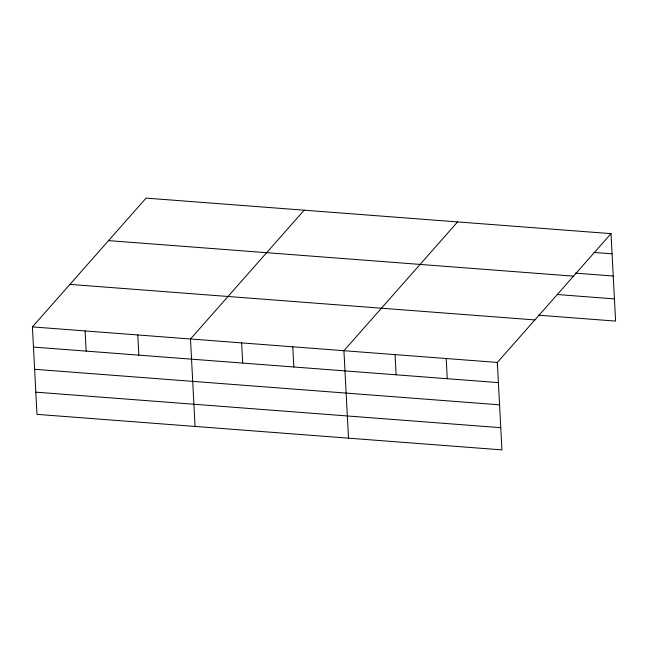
<?xml version="1.0" encoding="UTF-8"?>
<svg xmlns="http://www.w3.org/2000/svg" width="648" height="648" viewBox="0 0 648 648"><rect width="100%" height="100%" fill="white"/><g stroke="black" fill="none" stroke-linecap="round" stroke-linejoin="round"><path stroke-width="0.97" d="M611.015 233.644L497.356 362.435L501.933 449.89L36.985 414.356L32.4 326.908L146.067 198.11L611.015 233.644L615.6 321.092L538.383 315.195M304.147 210.187L190.488 338.985L195.064 426.441M457.585 221.916L343.918 350.714L348.502 438.161M594.022 252.445L612.077 253.822M575.132 273.116L613.235 276.024M108.556 240.611L573.504 276.145M557.272 294.524L614.434 298.898M69.911 284.399L534.859 319.934M32.4 326.908L497.356 362.435M33.461 347.085L498.409 382.62M34.619 369.287L499.576 404.822M35.818 392.161L500.774 427.688M446.205 358.53L447.266 378.716M395.061 354.618L396.122 374.803M292.774 346.802L293.828 366.987M241.631 342.897L242.684 363.074M137.789 334.959L138.85 355.144M85.099 330.934L86.152 351.119"/></g></svg>
